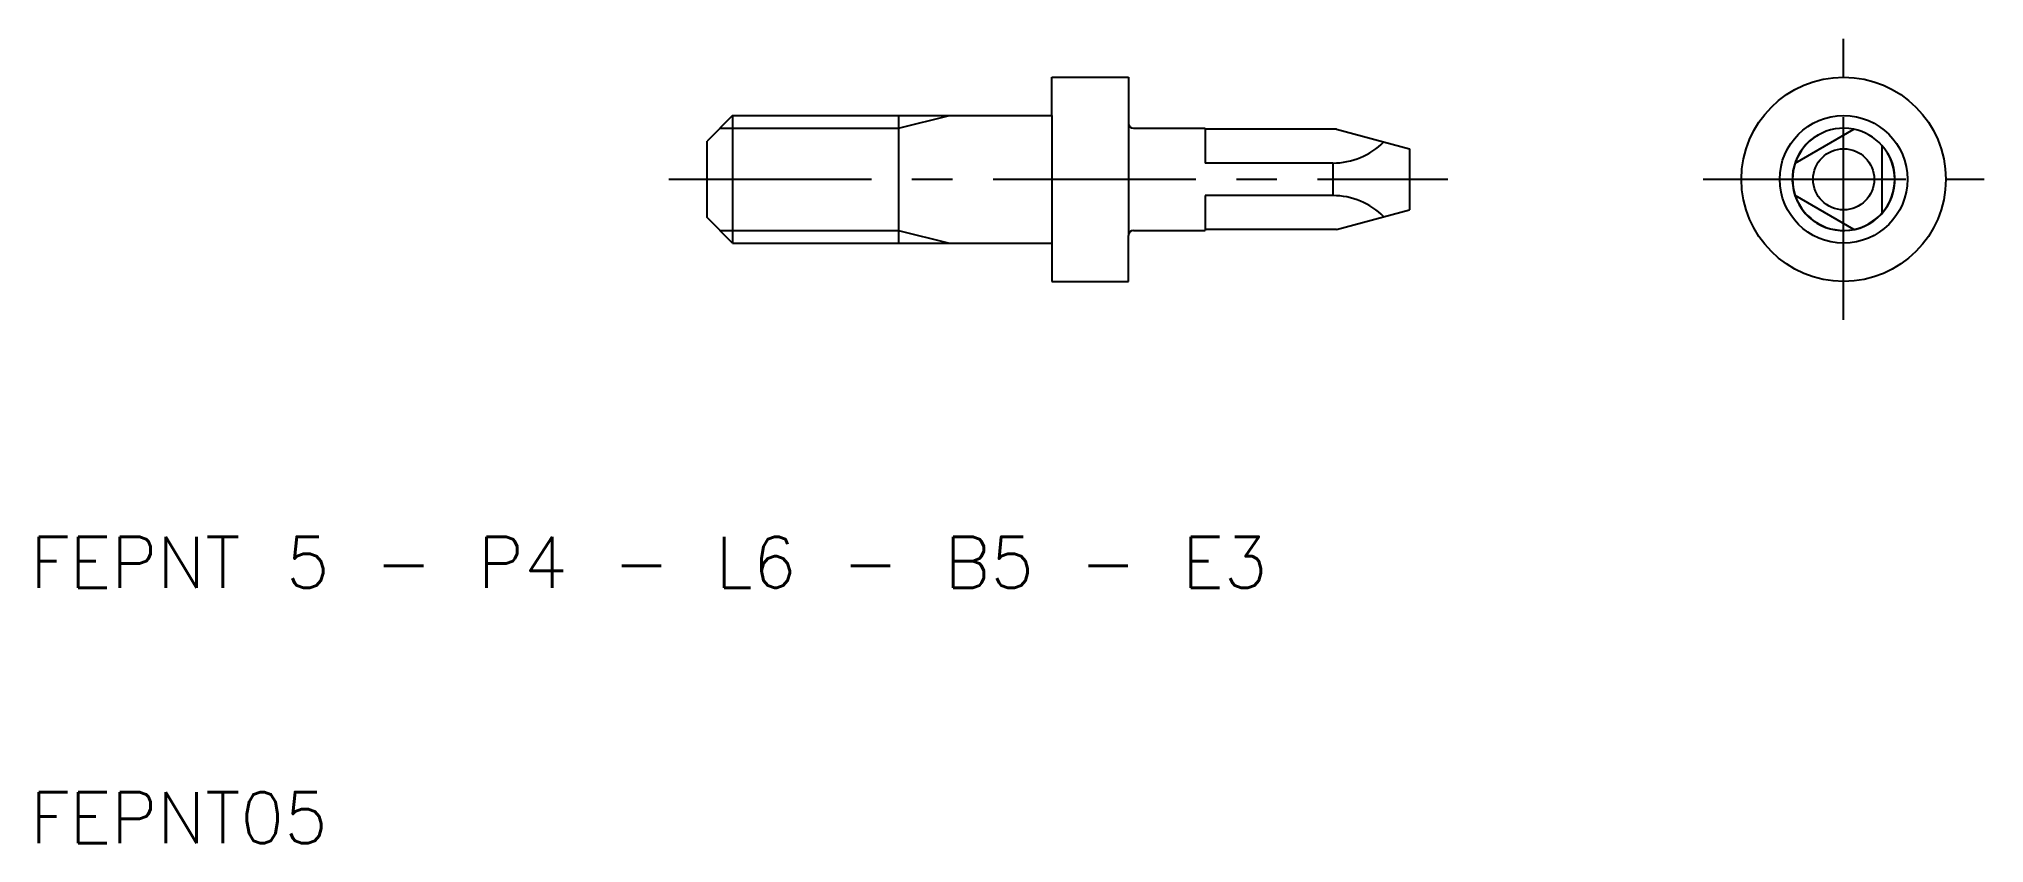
# Model space of a CAD drawing. Extents: x 10.3 to 86.5, y 10 to 41.5.
import ezdxf

# ---------------------------------------------------------------- set-up
doc = ezdxf.new("R2010")
doc.units = 0
doc.header["$LTSCALE"] = 0.25
doc.linetypes.add('CENTER', pattern=[50.8, 31.75, -6.35, 6.35, -6.35])
doc.layers.get('0').update_dxf_attribs({"linetype": 'CONTINUOUS'})
doc.layers.add('CENTER', color=1, linetype='CENTER')
doc.styles.get("Standard").update_dxf_attribs({"font": 'txt.shx'})

msp = doc.modelspace()

# ---------------------------------------------------------------- linework, layer by layer
for p, q in [((50, 38.5), (50, 40)), ((50, 40), (53, 40)), ((53, 40), (53, 38.2)), ((37.5, 38.5), (36.5, 37.5)), ((37.5, 38.5), (37.5, 33.5)), ((37.5, 38.5), (50, 38.5)), ((44, 38.5), (44, 33.5)), ((50, 38.5), (50, 33.5)), ((53, 38.2), (53, 33.8)), ((36.5, 34.5), (36.5, 37.5)), ((53.2, 38), (56, 38)), ((56, 37.960476), (56, 38)), ((56, 37.960476), (56, 36.6376)), ((61.147506, 37.960476), (56, 37.960476)), ((61.147506, 37.960476), (64, 37.196152)), ((79.104356, 36.6376), (81.395644, 37.960476)), ((82.5, 37.322876), (82.5, 34.677124)), ((61, 36.6376), (56, 36.6376)), ((61, 36.6376), (61, 35.3624)), ((64, 37.196152), (64, 34.803848)), ((56, 35.3624), (56, 34.039524)), ((61, 35.3624), (56, 35.3624)), ((81.395644, 34.039524), (79.104356, 35.3624)), ((37.5, 33.5), (36.5, 34.5)), ((61.147506, 34.039524), (64, 34.803848)), ((53, 32), (53, 33.8)), ((53.2, 34), (56, 34)), ((56, 34.039524), (56, 34)), ((61.147506, 34.039524), (56, 34.039524)), ((37.5, 33.5), (50, 33.5)), ((50, 33.5), (50, 32)), ((50, 32), (53, 32))]:
    msp.add_line(p, q)
at = {"color": 3}
for p, q in [((44, 38.0095), (46, 38.5)), ((37.0095, 38.0095), (44, 38.0095)), ((37.0095, 33.9905), (44, 33.9905)), ((44, 33.9905), (46, 33.5))]:
    msp.add_line(p, q, dxfattribs=at)
for radius in [4, 2.5, 1.196152]:
    msp.add_circle((81, 36), radius)
for centre, radius, start, end in [((53.2, 38.2), 0.2, 180, 270), ((61, 39.47069), 2.833089, 270, 314.905787), ((81, 36), 2, 78.590378, 161.409622), ((81, 36), 2, 41.409622, 78.590378), ((81, 36), 2, 318.590378, 41.409622), ((81, 36), 2, 161.409622, 198.590378), ((61, 32.52931), 2.833089, 45.094213, 90), ((81, 36), 2, 198.590378, 281.409622), ((81, 36), 2, 281.409622, 318.590378), ((53.2, 33.8), 0.2, 90, 180)]:
    msp.add_arc(centre, radius, start, end)
msp.add_arc((81, 36), 2.0095, 120, 30, dxfattribs=at)
at = {"layer": 'CENTER'}
for p, q in [((81, 30.5), (81, 41.5)), ((35, 36), (65.5, 36)), ((75.5, 36), (86.5, 36))]:
    msp.add_line(p, q, dxfattribs=at)

# ---------------------------------------------------------------- texts
for s, p in [('FEPNT 5 - P4 - L6 - B5 - E3', (10, 20)), ('FEPNT05', (10, 10))]:
    msp.add_text(s, height=2).set_placement(p)

doc.saveas('drawing.dxf')
